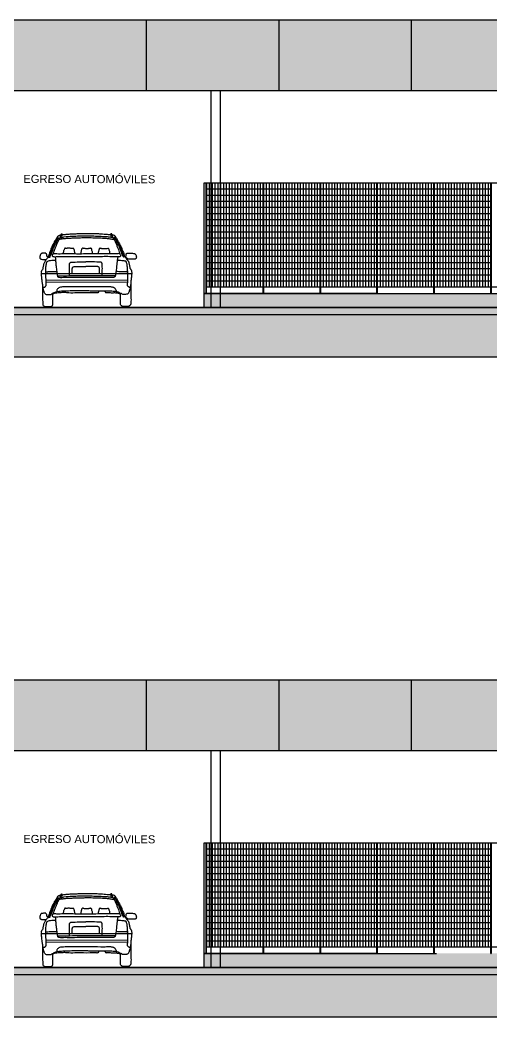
# Model space of a CAD drawing. Header units: inches. Extents: x -309 to 190, y -1585 to -1350.
# Drawn here: x -43.23 to -33.24, y -1453.56 to -1432.41 of the extents above; entities that cross this region are included whole.
import ezdxf

# ---------------------------------------------------------------- set-up
doc = ezdxf.new("R2010")
doc.units = ezdxf.units.IN
doc.header["$MEASUREMENT"] = 0
doc.linetypes.add('HIDDEN', pattern=[0.375, 0.25, -0.125])
doc.layers.get('0').update_dxf_attribs({"color": 9, "linetype": 'CONTINUOUS'})
for name, color, linetype in [('0.50', 9, 'CONTINUOUS'), ('01', 9, 'CONTINUOUS'), ('10-TEXTO', 9, 'CONTINUOUS'), ('CARP', 9, 'CONTINUOUS'), ('color gris', 9, 'CONTINUOUS'), ('COLOR MURO MUNI', 9, 'CONTINUOUS'), ('condensador', 9, 'HIDDEN'), ('esca', 9, 'CONTINUOUS'), ('referencias', 9, 'CONTINUOUS')]:
    doc.layers.add(name, color=color, linetype=linetype)
doc.styles.add('ROMANS', font='arial.ttf')

# ---------------------------------------------------------------- blocks, each defined once
blk = doc.blocks.new('qweqe')
at = {"color": 7}
for p, q in [((547.469, 120.459), (547.485, 120.458)), ((548.534, 120.457), (548.518, 120.456)), ((547.043, 119.614), (548.956, 119.614)), ((547.137, 119.477), (548.87, 119.473)), ((547.137, 119.434), (548.865, 119.43))]:
    blk.add_line(p, q, dxfattribs=at)
for points, knots in [([(547.399, 120.413), (547.368, 120.37), (547.363, 120.358), (547.345, 120.331), (547.325, 120.292), (547.303, 120.243), (547.273, 120.2), (547.257, 120.142), (547.23, 120.093), (547.216, 120.045), (547.205, 120.012), (547.199, 119.99), (547.193, 119.974), (547.184, 119.96), (547.166, 119.947), (547.152, 119.919), (547.121, 119.902), (547.116, 119.874), (547.104, 119.857), (547.104, 119.835), (547.095, 119.808), (547.088, 119.774), (547.084, 119.746), (547.081, 119.725), (547.072, 119.715), (547.065, 119.701), (547.049, 119.69), (547.047, 119.67), (547.045, 119.648), (547.044, 119.629), (547.043, 119.612), (547.045, 119.601), (547.054, 119.59), (547.047, 119.569), (547.052, 119.539), (547.053, 119.502), (547.063, 119.453), (547.064, 119.399), (547.076, 119.342), (547.083, 119.29), (547.095, 119.249), (547.103, 119.22), (547.116, 119.199), (547.131, 119.179), (547.161, 119.176), (547.191, 119.173), (547.22, 119.172), (547.243, 119.174), (547.253, 119.185), (547.264, 119.191), (547.274, 119.193), (547.288, 119.191), (547.296, 119.206), (547.312, 119.218), (547.338, 119.225), (547.369, 119.234), (547.413, 119.235), (547.471, 119.244), (547.544, 119.242), (547.63, 119.246), (547.751, 119.245), (547.874, 119.243), (547.988, 119.249), (548.086, 119.249), (548.193, 119.248), (548.301, 119.249), (548.383, 119.246), (548.445, 119.244), (548.502, 119.242), (548.561, 119.238), (548.614, 119.235), (548.66, 119.224), (548.694, 119.205), (548.725, 119.192), (548.747, 119.179), (548.757, 119.168), (548.767, 119.165), (548.79, 119.166), (548.818, 119.165), (548.851, 119.164), (548.87, 119.18), (548.889, 119.195), (548.898, 119.222), (548.907, 119.25), (548.918, 119.283), (548.924, 119.319), (548.928, 119.358), (548.934, 119.397), (548.941, 119.436), (548.943, 119.479), (548.949, 119.52), (548.953, 119.562), (548.954, 119.599), (548.959, 119.629), (548.96, 119.652), (548.956, 119.667), (548.944, 119.682), (548.933, 119.699), (548.92, 119.717), (548.923, 119.736), (548.92, 119.757), (548.911, 119.782), (548.908, 119.81), (548.901, 119.836), (548.886, 119.861), (548.872, 119.891), (548.85, 119.921), (548.833, 119.945), (548.819, 119.962), (548.802, 119.96), (548.79, 119.967), (548.771, 119.968), (548.768, 119.994), (548.746, 120.036), (548.723, 120.097), (548.701, 120.159), (548.677, 120.213), (548.651, 120.261), (548.629, 120.304), (548.616, 120.329), (548.607, 120.345), (548.604, 120.358), (548.604, 120.372), (548.608, 120.385), (548.613, 120.397), (548.61, 120.409), (548.601, 120.415), (548.586, 120.426), (548.567, 120.431), (548.552, 120.435), (548.544, 120.436), (548.544, 120.437)], [0.1427516, 0.1427516, 0.1427516, 0.1427516, 0.1441207, 0.1491577, 0.1592131, 0.1662954, 0.1767689, 0.1855494, 0.1967554, 0.2051715, 0.2106866, 0.2148044, 0.2165516, 0.2192272, 0.2231216, 0.2279667, 0.2344574, 0.2396988, 0.2417508, 0.2447679, 0.2503915, 0.2562398, 0.2625008, 0.2646156, 0.2670974, 0.2692619, 0.2723491, 0.2761324, 0.2791232, 0.2837165, 0.2857809, 0.2876726, 0.2890104, 0.2927793, 0.2976017, 0.3047458, 0.3115836, 0.3228817, 0.3319707, 0.341553, 0.3493995, 0.3535351, 0.3570373, 0.3619053, 0.3651923, 0.3718659, 0.3771463, 0.3804333, 0.3827283, 0.3845789, 0.3866954, 0.3880729, 0.3909937, 0.3942555, 0.398394, 0.4040732, 0.4109949, 0.4202495, 0.4340319, 0.4481112, 0.4641835, 0.4954098, 0.51109, 0.5223418, 0.545301, 0.5652758, 0.5772893, 0.5873935, 0.5965795, 0.6064622, 0.6172914, 0.6239172, 0.6299773, 0.6370636, 0.6412013, 0.6429937, 0.6444456, 0.6465118, 0.6543688, 0.6589833, 0.6626123, 0.6668312, 0.6710489, 0.6763449, 0.6821303, 0.6886547, 0.6948862, 0.702056, 0.7087711, 0.7149814, 0.7239743, 0.7301846, 0.7361529, 0.7430687, 0.7453625, 0.747978, 0.7507787, 0.7551725, 0.7585599, 0.7610831, 0.7645543, 0.7695644, 0.7744681, 0.7790389, 0.7829391, 0.7892012, 0.7959495, 0.8016858, 0.8046248, 0.8060023, 0.8100116, 0.8119047, 0.8143755, 0.8213364, 0.8372718, 0.8468576, 0.8551737, 0.8673872, 0.8746748, 0.879399, 0.8819641, 0.8838557, 0.8861495, 0.8889869, 0.8911018, 0.8925526, 0.894527, 0.8969663, 0.9012549, 0.9047667, 0.9051149, 0.9051149, 0.9051149, 0.9051149]), ([(547.395, 120.407), (547.397, 120.401), (547.402, 120.39), (547.409, 120.374), (547.403, 120.359), (547.396, 120.343), (547.381, 120.324), (547.364, 120.294), (547.35, 120.254), (547.326, 120.218), (547.312, 120.177), (547.293, 120.138), (547.275, 120.092), (547.259, 120.052), (547.255, 120.019), (547.238, 120.002), (547.233, 119.986), (547.222, 119.971), (547.208, 119.977), (547.198, 119.977), (547.194, 119.976)], [0.00393246, 0.00393246, 0.00393246, 0.00393246, 0.00694879, 0.01010811, 0.01212537, 0.01485463, 0.01885172, 0.0245582, 0.03238138, 0.04019022, 0.04641738, 0.05424055, 0.06257681, 0.07160269, 0.07590429, 0.07928738, 0.08300537, 0.08496544, 0.08747661, 0.08969513, 0.08969513, 0.08969513, 0.08969513]), ([(547.437, 120.377), (547.44, 120.389), (547.449, 120.413), (547.459, 120.44), (547.465, 120.457), (547.469, 120.459)], [0.00089717, 0.00089717, 0.00089717, 0.00089717, 0.00705848, 0.01367692, 0.01585466, 0.01585466, 0.01585466, 0.01585466]), ([(547.472, 120.389), (547.475, 120.4), (547.481, 120.422), (547.486, 120.445), (547.485, 120.457)], [0.0017489, 0.0017489, 0.0017489, 0.0017489, 0.00757716, 0.01366641, 0.01366641, 0.01366641, 0.01366641]), ([(548.18, 120.465), (548.154, 120.465), (548.092, 120.466), (548.002, 120.468), (547.9, 120.466), (547.802, 120.468), (547.687, 120.458), (547.582, 120.451), (547.51, 120.445), (547.484, 120.44)], [0, 0, 0, 0, 0.0130865, 0.0315417, 0.0459743, 0.0647681, 0.0815991, 0.1048393, 0.1182554, 0.1182554, 0.1182554, 0.1182554]), ([(548.518, 120.44), (548.507, 120.442), (548.472, 120.444), (548.41, 120.455), (548.334, 120.457), (548.256, 120.462), (548.206, 120.463), (548.18, 120.464)], [0.90956096, 0.90956096, 0.90956096, 0.90956096, 0.91516129, 0.92740666, 0.94165728, 0.95360429, 0.96715149, 0.96715149, 0.96715149, 0.96715149]), ([(548.529, 120.387), (548.526, 120.398), (548.521, 120.42), (548.517, 120.444), (548.518, 120.456)], [0.0017489, 0.0017489, 0.0017489, 0.0017489, 0.00757716, 0.01366641, 0.01366641, 0.01366641, 0.01366641]), ([(548.563, 120.374), (548.561, 120.386), (548.552, 120.41), (548.544, 120.438), (548.537, 120.454), (548.534, 120.457)], [0.00089717, 0.00089717, 0.00089717, 0.00089717, 0.00705848, 0.01367692, 0.01585466, 0.01585466, 0.01585466, 0.01585466]), ([(547.67, 119.57), (547.669, 119.582), (547.667, 119.615), (547.671, 119.665), (547.665, 119.724), (547.669, 119.773), (547.666, 119.813), (547.672, 119.836), (547.681, 119.851), (547.698, 119.859), (547.733, 119.859), (547.824, 119.865), (547.922, 119.862), (547.998, 119.863), (548.015, 119.864)], [0, 0, 0, 0, 0.006094, 0.0168189, 0.0258234, 0.0362585, 0.0417659, 0.0459866, 0.0480774, 0.0504159, 0.0550938, 0.0658437, 0.0966014, 0.1049292, 0.1049292, 0.1049292, 0.1049292]), ([(547.725, 119.614), (547.724, 119.619), (547.723, 119.644), (547.726, 119.679), (547.723, 119.719), (547.73, 119.742), (547.739, 119.757), (547.756, 119.765), (547.791, 119.765), (547.878, 119.771), (547.957, 119.769), (548.015, 119.769)], [0.02353949, 0.02353949, 0.02353949, 0.02353949, 0.0258234, 0.03625846, 0.04176585, 0.04598659, 0.04807738, 0.05041587, 0.05509377, 0.06584368, 0.09515876, 0.09515876, 0.09515876, 0.09515876]), ([(548.36, 119.57), (548.36, 119.582), (548.362, 119.615), (548.358, 119.665), (548.365, 119.724), (548.361, 119.773), (548.364, 119.813), (548.357, 119.836), (548.348, 119.851), (548.331, 119.859), (548.296, 119.859), (548.206, 119.865), (548.108, 119.862), (548.031, 119.863), (548.015, 119.864)], [0, 0, 0, 0, 0.006094, 0.0168189, 0.0258234, 0.0362585, 0.0417659, 0.0459866, 0.0480774, 0.0504159, 0.0550938, 0.0658437, 0.0966014, 0.1049292, 0.1049292, 0.1049292, 0.1049292]), ([(548.305, 119.614), (548.305, 119.619), (548.306, 119.644), (548.303, 119.679), (548.306, 119.719), (548.3, 119.742), (548.291, 119.757), (548.274, 119.765), (548.239, 119.765), (548.151, 119.771), (548.072, 119.769), (548.015, 119.769)], [0.02353949, 0.02353949, 0.02353949, 0.02353949, 0.0258234, 0.03625846, 0.04176585, 0.04598659, 0.04807738, 0.05041587, 0.05509377, 0.06584368, 0.09515876, 0.09515876, 0.09515876, 0.09515876])]:
    blk.add_open_spline(points, degree=3, knots=knots, dxfattribs=at)
for points in [[(547.402, 120.387), (547.39, 120.372), (547.372, 120.346), (547.357, 120.317), (547.332, 120.275), (547.309, 120.231), (547.292, 120.189), (547.265, 120.137), (547.244, 120.077), (547.229, 120.036), (547.217, 119.996), (547.211, 119.976)], [(548.064, 120.418), (547.988, 120.419), (547.879, 120.415), (547.75, 120.411), (547.636, 120.404), (547.545, 120.399), (547.485, 120.392), (547.458, 120.386), (547.444, 120.382), (547.435, 120.374), (547.424, 120.358), (547.387, 120.276), (547.363, 120.217), (547.336, 120.153), (547.316, 120.099), (547.299, 120.045), (547.288, 120.018), (547.282, 120.001), (547.283, 119.989), (547.286, 119.981), (547.295, 119.975), (547.328, 119.973), (547.425, 119.973), (547.509, 119.975), (547.665, 119.975), (547.799, 119.973), (547.968, 119.972), (548.091, 119.972), (548.248, 119.969), (548.377, 119.969), (548.513, 119.969), (548.578, 119.969), (548.642, 119.968), (548.686, 119.968), (548.71, 119.972), (548.719, 119.98), (548.723, 119.986), (548.722, 120.007), (548.695, 120.075), (548.666, 120.151), (548.639, 120.217), (548.599, 120.312), (548.578, 120.354), (548.571, 120.367), (548.561, 120.372), (548.541, 120.38), (548.515, 120.385), (548.48, 120.393), (548.301, 120.409), (548.154, 120.416), (548.063, 120.417)], [(548.609, 120.386), (548.626, 120.361), (548.639, 120.328), (548.662, 120.287), (548.688, 120.238), (548.72, 120.176), (548.738, 120.13), (548.756, 120.087), (548.771, 120.044), (548.78, 120.012), (548.792, 119.98), (548.798, 119.962)], [(548.612, 120.401), (548.625, 120.388), (548.637, 120.364), (548.661, 120.327), (548.684, 120.288), (548.709, 120.241), (548.734, 120.191), (548.755, 120.138), (548.779, 120.078), (548.794, 120.03), (548.809, 119.989), (548.813, 119.976), (548.821, 119.971), (548.824, 119.959)], [(547.505, 120.036), (547.506, 120.062), (547.511, 120.088), (547.519, 120.115), (547.53, 120.138), (547.536, 120.148), (547.544, 120.151), (547.555, 120.151), (547.559, 120.148), (547.584, 120.142), (547.604, 120.141), (547.634, 120.141), (547.665, 120.142), (547.687, 120.145), (547.699, 120.149), (547.711, 120.152), (547.718, 120.154), (547.728, 120.147), (547.733, 120.138), (547.74, 120.119), (547.746, 120.092), (547.752, 120.068), (547.753, 120.045), (547.756, 120.034)], [(548.242, 120.033), (548.245, 120.046), (548.251, 120.071), (548.258, 120.102), (548.261, 120.117), (548.268, 120.139), (548.28, 120.15), (548.288, 120.151), (548.302, 120.149), (548.318, 120.149), (548.348, 120.152), (548.378, 120.153), (548.401, 120.153), (548.421, 120.151), (548.438, 120.151), (548.459, 120.154), (548.468, 120.146), (548.475, 120.13), (548.483, 120.108), (548.49, 120.085), (548.495, 120.06), (548.494, 120.034)], [(547.188, 119.978), (547.167, 119.981), (547.162, 120.008), (547.161, 120.032), (547.15, 120.045), (547.131, 120.052), (547.108, 120.052), (547.06, 120.05), (547.026, 120.047), (546.984, 120.04), (546.967, 120.027), (546.958, 120.011), (546.948, 119.984), (546.948, 119.951), (546.952, 119.939), (546.963, 119.928), (546.984, 119.922), (547.004, 119.921), (547.044, 119.922), (547.085, 119.92), (547.113, 119.921), (547.123, 119.925), (547.132, 119.931), (547.144, 119.945), (547.153, 119.948), (547.16, 119.95), (547.171, 119.949)], [(548.825, 119.97), (548.835, 119.975), (548.838, 119.983), (548.842, 120.001), (548.841, 120.014), (548.851, 120.032), (548.862, 120.043), (548.872, 120.049), (548.892, 120.049), (548.929, 120.046), (548.948, 120.045), (548.97, 120.03), (548.979, 120.013), (548.987, 119.994), (548.989, 119.977), (548.99, 119.962), (548.99, 119.95), (548.985, 119.933), (548.973, 119.923), (548.954, 119.919), (548.922, 119.917), (548.888, 119.913), (548.866, 119.913), (548.853, 119.915)], [(547.349, 119.898), (547.306, 119.9), (547.255, 119.896), (547.212, 119.893), (547.185, 119.886), (547.169, 119.88), (547.164, 119.866), (547.153, 119.839), (547.149, 119.801), (547.142, 119.757), (547.138, 119.708), (547.136, 119.667), (547.133, 119.617), (547.132, 119.551), (547.135, 119.477), (547.133, 119.443), (547.136, 119.417), (547.141, 119.4), (547.139, 119.376), (547.135, 119.358), (547.128, 119.352), (547.113, 119.339), (547.08, 119.324)], [(548.652, 119.892), (548.702, 119.893), (548.739, 119.891), (548.794, 119.885), (548.83, 119.874), (548.85, 119.853), (548.855, 119.834), (548.863, 119.793), (548.869, 119.749), (548.869, 119.71), (548.873, 119.662), (548.873, 119.626), (548.87, 119.583), (548.87, 119.532), (548.865, 119.46), (548.865, 119.431), (548.863, 119.378), (548.866, 119.353), (548.876, 119.341), (548.886, 119.327), (548.903, 119.321), (548.925, 119.316)], [(547.137, 119.648), (547.149, 119.651), (547.175, 119.654), (547.219, 119.655), (547.317, 119.656), (547.376, 119.659)], [(547.391, 119.569), (547.482, 119.568), (547.706, 119.569), (547.982, 119.569), (548.235, 119.567), (548.487, 119.564), (548.61, 119.564)], [(548.627, 119.658), (548.641, 119.654), (548.67, 119.652), (548.719, 119.652), (548.82, 119.65), (548.841, 119.648), (548.851, 119.647), (548.861, 119.641), (548.871, 119.641)], [(547.616, 119.245), (547.607, 119.229), (547.602, 119.22), (547.593, 119.213), (547.573, 119.213), (547.517, 119.214), (547.478, 119.211), (547.433, 119.211), (547.401, 119.212), (547.369, 119.207), (547.333, 119.202), (547.309, 119.197), (547.297, 119.197)]]:
    blk.add_spline(points, degree=3, dxfattribs=at)
for points, start_tangent, end_tangent in [([(547.394, 120.406), (547.403, 120.418), (547.416, 120.426), (547.44, 120.434), (547.458, 120.436)], (0.593425, 0.80489), (0.992356, 0.123409)), ([(547.418, 120.335), (547.456, 120.341), (547.499, 120.349), (547.579, 120.358), (547.663, 120.362), (547.724, 120.367), (547.829, 120.369), (547.902, 120.373), (548.02, 120.372), (548.104, 120.371), (548.218, 120.369), (548.266, 120.367), (548.36, 120.362), (548.434, 120.358), (548.505, 120.35), (548.539, 120.344), (548.591, 120.335)], (0.904907, 0.425609), (0.999412, -0.034278)), ([(547.873, 120.034), (547.876, 120.062), (547.881, 120.09), (547.891, 120.125), (547.897, 120.145), (547.911, 120.151), (547.927, 120.153), (547.941, 120.148), (547.958, 120.145), (547.979, 120.144), (548.006, 120.142), (548.034, 120.145), (548.06, 120.146), (548.073, 120.151), (548.077, 120.154), (548.088, 120.154), (548.102, 120.143), (548.108, 120.121), (548.118, 120.085), (548.124, 120.05), (548.125, 120.032)], (0.033863, 0.999426), (0.35577, -0.934573)), ([(547.34, 119.971), (547.344, 119.941), (547.351, 119.903), (547.357, 119.84), (547.364, 119.773), (547.369, 119.725), (547.375, 119.669), (547.383, 119.617), (547.391, 119.575), (547.396, 119.557), (547.404, 119.547), (547.416, 119.538), (547.45, 119.533), (547.517, 119.534), (547.72, 119.534), (547.936, 119.533), (548.144, 119.531), (548.37, 119.53), (548.528, 119.529), (548.581, 119.532), (548.601, 119.542), (548.61, 119.559), (548.617, 119.596), (548.634, 119.719), (548.644, 119.81), (548.652, 119.897), (548.658, 119.967)], (0.077473, -0.996994), (0.074071, 0.997253)), ([(547.063, 119.422), (547.061, 119.085), (547.06, 119.03), (547.064, 118.991), (547.064, 118.971), (547.073, 118.955), (547.089, 118.934), (547.107, 118.925), (547.159, 118.92), (547.215, 118.917), (547.261, 118.93), (547.282, 118.961), (547.285, 118.993), (547.281, 119.079), (547.285, 119.193)], (-0.012801, -0.999918), (0.019428, 0.999811)), ([(547.367, 119.234), (547.369, 119.253), (547.38, 119.275), (547.397, 119.298), (547.427, 119.319), (547.451, 119.326), (547.49, 119.334), (547.521, 119.334), (547.632, 119.332), (547.908, 119.334), (548.124, 119.333), (548.336, 119.334), (548.49, 119.332), (548.531, 119.331), (548.556, 119.328), (548.586, 119.315), (548.604, 119.302), (548.623, 119.28), (548.632, 119.257), (548.635, 119.23)], (0.190198, 0.981746), (0.086844, -0.996222)), ([(548.936, 119.366), (548.932, 119.053), (548.931, 118.994), (548.929, 118.963), (548.919, 118.942), (548.899, 118.922), (548.849, 118.916), (548.817, 118.916), (548.762, 118.919), (548.733, 118.931), (548.717, 118.954), (548.716, 119.002), (548.714, 119.07), (548.716, 119.183)], (-0.040779, -0.999168), (0.060714, 0.998155)), ([(547.742, 119.247), (547.747, 119.232), (547.754, 119.218), (547.757, 119.209), (547.77, 119.205), (547.791, 119.205), (548.064, 119.205), (548.21, 119.207), (548.377, 119.205), (548.458, 119.213), (548.506, 119.212), (548.583, 119.209), (548.628, 119.203), (548.689, 119.193), (548.742, 119.182)], (0.525514, -0.850785), (0.941191, 0.337876))]:
    blk.add_spline(points, degree=3, dxfattribs=dict(at, start_tangent=start_tangent, end_tangent=end_tangent))
at = {"color": 7, "start_tangent": (0.958706, -0.284399)}
blk.add_spline([(547.296, 120.039), (547.366, 120.035), (547.488, 120.033), (547.683, 120.033), (547.845, 120.032), (548.031, 120.032), (548.183, 120.031), (548.322, 120.033), (548.486, 120.033), (548.629, 120.032), (548.71, 120.037)], degree=3, dxfattribs=at)

msp = doc.modelspace()

# ---------------------------------------------------------------- hatches: boundary and pattern name
at = {"layer": '0.50'}
h = msp.add_hatch(dxfattribs=at)
h.set_pattern_fill('ANSI36', color=256, scale=0.4)
h.set_pattern_definition([(45, (541.309815, -1004.905053), (0.0265165043, 0.0972271824), [0.125, -0.025, 0, -0.025])])
edge = h.paths.add_edge_path()
edge.add_line((33.623, -1438.659), (37.603, -1438.659))
edge.add_line((37.603, -1438.659), (37.603, -1438.759))
edge.add_arc((41.603, -1637.249), 198.531, 88.84553, 91.15447, ccw=False)
edge.add_line((45.603, -1438.759), (45.603, -1439.559))
edge.add_line((45.603, -1439.559), (33.623, -1439.559))
edge.add_line((33.623, -1439.559), (33.623, -1438.659))
edge = h.paths.add_edge_path()
edge.add_arc((-74.397, -1608.438), 169.727, 88.64957, 91.35043, ccw=False)
edge.add_line((-70.397, -1438.759), (-70.397, -1438.659))
edge.add_line((-70.397, -1438.659), (33.623, -1438.659))
edge.add_line((33.623, -1438.659), (33.623, -1439.559))
edge.add_line((33.623, -1439.559), (-70.397, -1439.559))
edge.add_line((-70.397, -1439.559), (-78.397, -1439.559))
edge.add_line((-78.397, -1439.559), (-78.397, -1438.759))
h = msp.add_hatch(dxfattribs=at)
h.set_pattern_fill('ANSI36', color=256, scale=0.4)
h.set_pattern_definition([(45, (-166.7372, 54.537745), (0.0265165043, 0.0972271824), [0.125, -0.025, 0, -0.025])])
edge = h.paths.add_edge_path()
edge.add_line((33.623, -1452.659), (37.603, -1452.659))
edge.add_line((37.603, -1452.659), (37.603, -1452.759))
edge.add_arc((41.603, -1651.249), 198.531, 88.84553, 91.15447, ccw=False)
edge.add_line((45.603, -1452.759), (45.603, -1453.559))
edge.add_line((45.603, -1453.559), (33.623, -1453.559))
edge.add_line((33.623, -1453.559), (33.623, -1452.659))
edge = h.paths.add_edge_path()
edge.add_arc((-74.397, -1622.438), 169.727, 88.64957, 91.35043, ccw=False)
edge.add_line((-70.397, -1452.759), (-70.397, -1452.659))
edge.add_line((-70.397, -1452.659), (33.623, -1452.659))
edge.add_line((33.623, -1452.659), (33.623, -1453.559))
edge.add_line((33.623, -1453.559), (-70.397, -1453.559))
edge.add_line((-70.397, -1453.559), (-78.397, -1453.559))
edge.add_line((-78.397, -1453.559), (-78.397, -1452.759))
at = {"layer": 'color gris', "linetype": 'Continuous'}
h = msp.add_hatch(color=256, dxfattribs=at)
h.dxf.hatch_style = 1
h.paths.add_polyline_path([(-32.287, -1438.209), (-32.287, -1438.509), (-39.332, -1438.509), (-39.332, -1438.209)])
at = {"layer": 'color gris'}
for points in [[(-32.287, -1438.509), (-66.397, -1438.509), (-66.397, -1438.659), (-32.287, -1438.659)], [(-32.287, -1452.509), (-66.396, -1452.509), (-66.396, -1452.659), (-32.287, -1452.659)]]:
    msp.add_hatch(color=256, dxfattribs=at).paths.add_polyline_path(points)
at = {"layer": 'color gris', "linetype": 'Continuous'}
h = msp.add_hatch(color=256, dxfattribs=at)
h.dxf.hatch_style = 1
h.paths.add_polyline_path([(-32.286, -1452.209), (-32.286, -1452.509), (-39.332, -1452.509), (-39.332, -1452.209)])
at = {"layer": 'referencias', "linetype": 'Continuous', "lineweight": 5}
h = msp.add_hatch(color=256, dxfattribs=at)
h.dxf.hatch_style = 1
h.paths.add_polyline_path([(-32.257, -1432.409), (-62.155, -1432.409), (-62.157, -1438.509), (-60.186, -1438.509), (-60.186, -1433.909), (-32.257, -1433.909)])
h = msp.add_hatch(color=256, dxfattribs=at)
h.dxf.hatch_style = 1
h.paths.add_polyline_path([(-32.257, -1446.409), (-62.156, -1446.409), (-62.156, -1452.509), (-60.186, -1452.509), (-60.186, -1447.909), (-32.257, -1447.909)])

# ---------------------------------------------------------------- linework, layer by layer
at = {"linetype": 'Continuous'}
for p, q in [((-38.075, -1435.869), (-39.282, -1435.869)), ((-39.215, -1435.869), (-39.215, -1438.079)), ((-39.155, -1435.869), (-39.155, -1438.079)), ((-39.095, -1435.869), (-39.095, -1438.079)), ((-39.035, -1435.869), (-39.035, -1438.079)), ((-38.975, -1435.869), (-38.975, -1438.079)), ((-38.915, -1435.869), (-38.915, -1438.079)), ((-38.855, -1435.869), (-38.855, -1438.079)), ((-38.795, -1435.869), (-38.795, -1438.079)), ((-38.735, -1435.869), (-38.735, -1438.079)), ((-38.675, -1435.869), (-38.675, -1438.079)), ((-38.615, -1435.869), (-38.615, -1438.079)), ((-38.555, -1435.869), (-38.555, -1438.079)), ((-38.495, -1435.869), (-38.495, -1438.079)), ((-38.435, -1435.869), (-38.435, -1438.079)), ((-38.375, -1435.869), (-38.375, -1438.079)), ((-38.315, -1435.869), (-38.315, -1438.079)), ((-38.255, -1435.869), (-38.255, -1438.079)), ((-38.195, -1435.869), (-38.195, -1438.079)), ((-38.135, -1435.869), (-38.135, -1438.079)), ((-36.868, -1435.869), (-38.075, -1435.869)), ((-38.075, -1435.869), (-38.075, -1438.079)), ((-38.075, -1435.869), (-38.075, -1438.079)), ((-38.075, -1438.079), (-38.075, -1435.869)), ((-38.068, -1435.869), (-38.068, -1438.079)), ((-38.068, -1435.869), (-38.068, -1438.079)), ((-38.068, -1438.079), (-38.068, -1435.869)), ((-38.008, -1435.869), (-38.008, -1438.079)), ((-37.948, -1435.869), (-37.948, -1438.079)), ((-37.888, -1435.869), (-37.888, -1438.079)), ((-37.828, -1435.869), (-37.828, -1438.079)), ((-37.768, -1435.869), (-37.768, -1438.079)), ((-37.708, -1435.869), (-37.708, -1438.079)), ((-37.648, -1435.869), (-37.648, -1438.079)), ((-37.588, -1435.869), (-37.588, -1438.079)), ((-37.528, -1435.869), (-37.528, -1438.079)), ((-37.468, -1435.869), (-37.468, -1438.079)), ((-37.408, -1435.869), (-37.408, -1438.079)), ((-37.348, -1435.869), (-37.348, -1438.079)), ((-37.288, -1435.869), (-37.288, -1438.079)), ((-37.228, -1435.869), (-37.228, -1438.079)), ((-37.168, -1435.869), (-37.168, -1438.079)), ((-37.108, -1435.869), (-37.108, -1438.079)), ((-37.048, -1435.869), (-37.048, -1438.079)), ((-36.988, -1435.869), (-36.988, -1438.079)), ((-36.928, -1435.869), (-36.928, -1438.079)), ((-35.661, -1435.869), (-36.868, -1435.869)), ((-36.868, -1435.869), (-36.868, -1438.079)), ((-36.868, -1435.869), (-36.868, -1438.079)), ((-36.868, -1438.079), (-36.868, -1435.869)), ((-36.861, -1435.869), (-36.861, -1438.079)), ((-36.861, -1435.869), (-36.861, -1438.079)), ((-36.861, -1438.079), (-36.861, -1435.869)), ((-36.801, -1435.869), (-36.801, -1438.079)), ((-36.741, -1435.869), (-36.741, -1438.079)), ((-36.681, -1435.869), (-36.681, -1438.079)), ((-36.621, -1435.869), (-36.621, -1438.079)), ((-36.561, -1435.869), (-36.561, -1438.079)), ((-36.501, -1435.869), (-36.501, -1438.079)), ((-36.441, -1435.869), (-36.441, -1438.079)), ((-36.381, -1435.869), (-36.381, -1438.079)), ((-36.321, -1435.869), (-36.321, -1438.079)), ((-36.261, -1435.869), (-36.261, -1438.079)), ((-36.201, -1435.869), (-36.201, -1438.079)), ((-36.141, -1435.869), (-36.141, -1438.079)), ((-36.081, -1435.869), (-36.081, -1438.079)), ((-36.021, -1435.869), (-36.021, -1438.079)), ((-35.961, -1435.869), (-35.961, -1438.079)), ((-35.901, -1435.869), (-35.901, -1438.079)), ((-35.841, -1435.869), (-35.841, -1438.079)), ((-35.781, -1435.869), (-35.781, -1438.079)), ((-35.721, -1435.869), (-35.721, -1438.079)), ((-34.454, -1435.869), (-35.661, -1435.869)), ((-35.661, -1435.869), (-35.661, -1438.079)), ((-35.661, -1435.869), (-35.661, -1438.079)), ((-35.661, -1438.079), (-35.661, -1435.869)), ((-35.654, -1435.869), (-35.654, -1438.079)), ((-35.654, -1435.869), (-35.654, -1438.079)), ((-35.654, -1438.079), (-35.654, -1435.869)), ((-35.594, -1435.869), (-35.594, -1438.079)), ((-35.534, -1435.869), (-35.534, -1438.079)), ((-35.474, -1435.869), (-35.474, -1438.079)), ((-35.414, -1435.869), (-35.414, -1438.079)), ((-35.354, -1435.869), (-35.354, -1438.079)), ((-35.294, -1435.869), (-35.294, -1438.079)), ((-35.234, -1435.869), (-35.234, -1438.079)), ((-35.174, -1435.869), (-35.174, -1438.079)), ((-35.114, -1435.869), (-35.114, -1438.079)), ((-35.054, -1435.869), (-35.054, -1438.079)), ((-34.994, -1435.869), (-34.994, -1438.079)), ((-34.934, -1435.869), (-34.934, -1438.079)), ((-34.874, -1435.869), (-34.874, -1438.079)), ((-34.814, -1435.869), (-34.814, -1438.079)), ((-34.754, -1435.869), (-34.754, -1438.079)), ((-34.694, -1435.869), (-34.694, -1438.079)), ((-34.634, -1435.869), (-34.634, -1438.079)), ((-34.574, -1435.869), (-34.574, -1438.079)), ((-34.514, -1435.869), (-34.514, -1438.079)), ((-33.247, -1435.869), (-34.454, -1435.869)), ((-34.454, -1435.869), (-34.454, -1438.079)), ((-34.454, -1435.869), (-34.454, -1438.079)), ((-34.454, -1438.079), (-34.454, -1435.869)), ((-34.447, -1435.869), (-34.447, -1438.079)), ((-34.447, -1435.869), (-34.447, -1438.079)), ((-34.447, -1438.079), (-34.447, -1435.869)), ((-34.387, -1435.869), (-34.387, -1438.079)), ((-34.327, -1435.869), (-34.327, -1438.079)), ((-34.267, -1435.869), (-34.267, -1438.079)), ((-34.207, -1435.869), (-34.207, -1438.079)), ((-34.147, -1435.869), (-34.147, -1438.079)), ((-34.087, -1435.869), (-34.087, -1438.079)), ((-34.027, -1435.869), (-34.027, -1438.079)), ((-33.967, -1435.869), (-33.967, -1438.079)), ((-33.907, -1435.869), (-33.907, -1438.079)), ((-33.847, -1435.869), (-33.847, -1438.079)), ((-33.787, -1435.869), (-33.787, -1438.079)), ((-33.727, -1435.869), (-33.727, -1438.079)), ((-33.667, -1435.869), (-33.667, -1438.079)), ((-33.607, -1435.869), (-33.607, -1438.079)), ((-33.547, -1435.869), (-33.547, -1438.079)), ((-33.487, -1435.869), (-33.487, -1438.079)), ((-33.427, -1435.869), (-33.427, -1438.079)), ((-33.367, -1435.869), (-33.367, -1438.079)), ((-33.307, -1435.869), (-33.307, -1438.079)), ((-32.267, -1435.869), (-33.247, -1435.869)), ((-33.247, -1435.869), (-33.247, -1438.079)), ((-33.247, -1435.869), (-33.247, -1438.079)), ((-33.247, -1438.079), (-33.247, -1435.869)), ((-38.075, -1435.999), (-39.275, -1435.999)), ((-36.868, -1435.999), (-38.068, -1435.999)), ((-35.661, -1435.999), (-36.861, -1435.999)), ((-34.454, -1435.999), (-35.654, -1435.999)), ((-33.247, -1435.999), (-34.447, -1435.999)), ((-38.075, -1436.129), (-39.275, -1436.129)), ((-38.075, -1436.259), (-39.275, -1436.259)), ((-36.868, -1436.129), (-38.068, -1436.129)), ((-36.868, -1436.259), (-38.068, -1436.259)), ((-35.661, -1436.129), (-36.861, -1436.129)), ((-35.661, -1436.259), (-36.861, -1436.259)), ((-34.454, -1436.129), (-35.654, -1436.129)), ((-34.454, -1436.259), (-35.654, -1436.259)), ((-33.247, -1436.129), (-34.447, -1436.129)), ((-33.247, -1436.259), (-34.447, -1436.259)), ((-38.075, -1436.389), (-39.275, -1436.389)), ((-36.868, -1436.389), (-38.068, -1436.389)), ((-35.661, -1436.389), (-36.861, -1436.389)), ((-34.454, -1436.389), (-35.654, -1436.389)), ((-33.247, -1436.389), (-34.447, -1436.389)), ((-38.075, -1436.519), (-39.275, -1436.519)), ((-38.075, -1436.649), (-39.275, -1436.649)), ((-36.868, -1436.519), (-38.068, -1436.519)), ((-36.868, -1436.649), (-38.068, -1436.649)), ((-35.661, -1436.519), (-36.861, -1436.519)), ((-35.661, -1436.649), (-36.861, -1436.649)), ((-34.454, -1436.519), (-35.654, -1436.519)), ((-34.454, -1436.649), (-35.654, -1436.649)), ((-33.247, -1436.519), (-34.447, -1436.519)), ((-33.247, -1436.649), (-34.447, -1436.649)), ((-38.075, -1436.779), (-39.275, -1436.779)), ((-38.075, -1436.909), (-39.275, -1436.909)), ((-36.868, -1436.779), (-38.068, -1436.779)), ((-36.868, -1436.909), (-38.068, -1436.909)), ((-35.661, -1436.779), (-36.861, -1436.779)), ((-35.661, -1436.909), (-36.861, -1436.909)), ((-34.454, -1436.779), (-35.654, -1436.779)), ((-34.454, -1436.909), (-35.654, -1436.909)), ((-33.247, -1436.779), (-34.447, -1436.779)), ((-33.247, -1436.909), (-34.447, -1436.909)), ((-38.075, -1437.039), (-39.275, -1437.039)), ((-36.868, -1437.039), (-38.068, -1437.039)), ((-35.661, -1437.039), (-36.861, -1437.039)), ((-34.454, -1437.039), (-35.654, -1437.039)), ((-33.247, -1437.039), (-34.447, -1437.039)), ((-38.075, -1437.169), (-39.275, -1437.169)), ((-38.075, -1437.299), (-39.275, -1437.299)), ((-36.868, -1437.169), (-38.068, -1437.169)), ((-36.868, -1437.299), (-38.068, -1437.299)), ((-35.661, -1437.169), (-36.861, -1437.169)), ((-35.661, -1437.299), (-36.861, -1437.299)), ((-34.454, -1437.169), (-35.654, -1437.169)), ((-34.454, -1437.299), (-35.654, -1437.299)), ((-33.247, -1437.169), (-34.447, -1437.169)), ((-33.247, -1437.299), (-34.447, -1437.299)), ((-38.075, -1437.429), (-39.275, -1437.429)), ((-38.075, -1437.559), (-39.275, -1437.559)), ((-36.868, -1437.429), (-38.068, -1437.429)), ((-36.868, -1437.559), (-38.068, -1437.559)), ((-35.661, -1437.429), (-36.861, -1437.429)), ((-35.661, -1437.559), (-36.861, -1437.559)), ((-34.454, -1437.429), (-35.654, -1437.429)), ((-34.454, -1437.559), (-35.654, -1437.559)), ((-33.247, -1437.429), (-34.447, -1437.429)), ((-33.247, -1437.559), (-34.447, -1437.559)), ((-38.075, -1437.689), (-39.275, -1437.689)), ((-36.868, -1437.689), (-38.068, -1437.689)), ((-35.661, -1437.689), (-36.861, -1437.689)), ((-34.454, -1437.689), (-35.654, -1437.689)), ((-33.247, -1437.689), (-34.447, -1437.689)), ((-38.075, -1437.819), (-39.275, -1437.819)), ((-38.075, -1437.949), (-39.275, -1437.949)), ((-36.868, -1437.819), (-38.068, -1437.819)), ((-36.868, -1437.949), (-38.068, -1437.949)), ((-35.661, -1437.819), (-36.861, -1437.819)), ((-35.661, -1437.949), (-36.861, -1437.949)), ((-34.454, -1437.819), (-35.654, -1437.819)), ((-34.454, -1437.949), (-35.654, -1437.949)), ((-33.247, -1437.819), (-34.447, -1437.819)), ((-33.247, -1437.949), (-34.447, -1437.949)), ((-38.075, -1438.079), (-39.282, -1438.079)), ((-36.868, -1438.079), (-38.075, -1438.079)), ((-35.661, -1438.079), (-36.868, -1438.079)), ((-34.454, -1438.079), (-35.661, -1438.079)), ((-33.247, -1438.079), (-34.454, -1438.079)), ((-32.287, -1438.079), (-33.247, -1438.079)), ((-35.665, -1438.209), (-39.332, -1438.209)), ((-39.332, -1438.209), (-39.332, -1438.509)), ((-39.332, -1438.209), (-39.332, -1438.509)), ((-31.998, -1438.509), (-39.332, -1438.509)), ((-38.075, -1449.869), (-39.282, -1449.869)), ((-38.075, -1449.999), (-39.275, -1449.999)), ((-39.215, -1449.869), (-39.215, -1452.079)), ((-39.155, -1449.869), (-39.155, -1452.079)), ((-39.095, -1449.869), (-39.095, -1452.079)), ((-39.035, -1449.869), (-39.035, -1452.079)), ((-38.975, -1449.869), (-38.975, -1452.079)), ((-38.915, -1449.869), (-38.915, -1452.079)), ((-38.855, -1449.869), (-38.855, -1452.079)), ((-38.795, -1449.869), (-38.795, -1452.079)), ((-38.735, -1449.869), (-38.735, -1452.079)), ((-38.675, -1449.869), (-38.675, -1452.079)), ((-38.615, -1449.869), (-38.615, -1452.079)), ((-38.555, -1449.869), (-38.555, -1452.079)), ((-38.495, -1449.869), (-38.495, -1452.079)), ((-38.435, -1449.869), (-38.435, -1452.079)), ((-38.375, -1449.869), (-38.375, -1452.079)), ((-38.315, -1449.869), (-38.315, -1452.079)), ((-38.255, -1449.869), (-38.255, -1452.079)), ((-38.195, -1449.869), (-38.195, -1452.079)), ((-38.135, -1449.869), (-38.135, -1452.079)), ((-36.868, -1449.869), (-38.075, -1449.869)), ((-38.075, -1449.869), (-38.075, -1452.079)), ((-38.075, -1449.869), (-38.075, -1452.079)), ((-38.075, -1452.079), (-38.075, -1449.869)), ((-38.068, -1449.869), (-38.068, -1452.079)), ((-38.068, -1449.869), (-38.068, -1452.079)), ((-38.068, -1452.079), (-38.068, -1449.869)), ((-36.868, -1449.999), (-38.068, -1449.999)), ((-38.008, -1449.869), (-38.008, -1452.079)), ((-37.948, -1449.869), (-37.948, -1452.079)), ((-37.888, -1449.869), (-37.888, -1452.079)), ((-37.828, -1449.869), (-37.828, -1452.079)), ((-37.768, -1449.869), (-37.768, -1452.079)), ((-37.708, -1449.869), (-37.708, -1452.079)), ((-37.648, -1449.869), (-37.648, -1452.079)), ((-37.588, -1449.869), (-37.588, -1452.079)), ((-37.528, -1449.869), (-37.528, -1452.079)), ((-37.468, -1449.869), (-37.468, -1452.079)), ((-37.408, -1449.869), (-37.408, -1452.079)), ((-37.348, -1449.869), (-37.348, -1452.079)), ((-37.288, -1449.869), (-37.288, -1452.079)), ((-37.228, -1449.869), (-37.228, -1452.079)), ((-37.168, -1449.869), (-37.168, -1452.079)), ((-37.108, -1449.869), (-37.108, -1452.079)), ((-37.048, -1449.869), (-37.048, -1452.079)), ((-36.988, -1449.869), (-36.988, -1452.079)), ((-36.928, -1449.869), (-36.928, -1452.079)), ((-35.661, -1449.869), (-36.868, -1449.869)), ((-36.868, -1449.869), (-36.868, -1452.079)), ((-36.868, -1449.869), (-36.868, -1452.079)), ((-36.868, -1452.079), (-36.868, -1449.869)), ((-36.861, -1449.869), (-36.861, -1452.079)), ((-36.861, -1449.869), (-36.861, -1452.079)), ((-36.861, -1452.079), (-36.861, -1449.869)), ((-35.661, -1449.999), (-36.861, -1449.999)), ((-36.801, -1449.869), (-36.801, -1452.079)), ((-36.741, -1449.869), (-36.741, -1452.079)), ((-36.681, -1449.869), (-36.681, -1452.079)), ((-36.621, -1449.869), (-36.621, -1452.079)), ((-36.561, -1449.869), (-36.561, -1452.079)), ((-36.501, -1449.869), (-36.501, -1452.079)), ((-36.441, -1449.869), (-36.441, -1452.079)), ((-36.381, -1449.869), (-36.381, -1452.079)), ((-36.321, -1449.869), (-36.321, -1452.079)), ((-36.261, -1449.869), (-36.261, -1452.079)), ((-36.201, -1449.869), (-36.201, -1452.079)), ((-36.141, -1449.869), (-36.141, -1452.079)), ((-36.081, -1449.869), (-36.081, -1452.079)), ((-36.021, -1449.869), (-36.021, -1452.079)), ((-35.961, -1449.869), (-35.961, -1452.079)), ((-35.901, -1449.869), (-35.901, -1452.079)), ((-35.841, -1449.869), (-35.841, -1452.079)), ((-35.781, -1449.869), (-35.781, -1452.079)), ((-35.721, -1449.869), (-35.721, -1452.079)), ((-34.454, -1449.869), (-35.661, -1449.869)), ((-35.661, -1449.869), (-35.661, -1452.079)), ((-35.661, -1449.869), (-35.661, -1452.079)), ((-35.661, -1452.079), (-35.661, -1449.869)), ((-35.654, -1449.869), (-35.654, -1452.079)), ((-35.654, -1449.869), (-35.654, -1452.079)), ((-35.654, -1452.079), (-35.654, -1449.869)), ((-34.454, -1449.999), (-35.654, -1449.999)), ((-35.594, -1449.869), (-35.594, -1452.079)), ((-35.534, -1449.869), (-35.534, -1452.079)), ((-35.474, -1449.869), (-35.474, -1452.079)), ((-35.414, -1449.869), (-35.414, -1452.079)), ((-35.354, -1449.869), (-35.354, -1452.079)), ((-35.294, -1449.869), (-35.294, -1452.079)), ((-35.234, -1449.869), (-35.234, -1452.079)), ((-35.174, -1449.869), (-35.174, -1452.079)), ((-35.114, -1449.869), (-35.114, -1452.079)), ((-35.054, -1449.869), (-35.054, -1452.079)), ((-34.994, -1449.869), (-34.994, -1452.079)), ((-34.934, -1449.869), (-34.934, -1452.079)), ((-34.874, -1449.869), (-34.874, -1452.079)), ((-34.814, -1449.869), (-34.814, -1452.079)), ((-34.754, -1449.869), (-34.754, -1452.079)), ((-34.694, -1449.869), (-34.694, -1452.079)), ((-34.634, -1449.869), (-34.634, -1452.079)), ((-34.574, -1449.869), (-34.574, -1452.079)), ((-34.514, -1449.869), (-34.514, -1452.079)), ((-33.247, -1449.869), (-34.454, -1449.869)), ((-34.454, -1449.869), (-34.454, -1452.079)), ((-34.454, -1449.869), (-34.454, -1452.079)), ((-34.454, -1452.079), (-34.454, -1449.869)), ((-34.447, -1449.869), (-34.447, -1452.079)), ((-34.447, -1449.869), (-34.447, -1452.079)), ((-34.447, -1452.079), (-34.447, -1449.869)), ((-33.247, -1449.999), (-34.447, -1449.999)), ((-34.387, -1449.869), (-34.387, -1452.079)), ((-34.327, -1449.869), (-34.327, -1452.079)), ((-34.267, -1449.869), (-34.267, -1452.079)), ((-34.207, -1449.869), (-34.207, -1452.079)), ((-34.147, -1449.869), (-34.147, -1452.079)), ((-34.087, -1449.869), (-34.087, -1452.079)), ((-34.027, -1449.869), (-34.027, -1452.079)), ((-33.967, -1449.869), (-33.967, -1452.079)), ((-33.907, -1449.869), (-33.907, -1452.079)), ((-33.847, -1449.869), (-33.847, -1452.079)), ((-33.787, -1449.869), (-33.787, -1452.079)), ((-33.727, -1449.869), (-33.727, -1452.079)), ((-33.667, -1449.869), (-33.667, -1452.079)), ((-33.607, -1449.869), (-33.607, -1452.079)), ((-33.547, -1449.869), (-33.547, -1452.079)), ((-33.487, -1449.869), (-33.487, -1452.079)), ((-33.427, -1449.869), (-33.427, -1452.079)), ((-33.367, -1449.869), (-33.367, -1452.079)), ((-33.307, -1449.869), (-33.307, -1452.079)), ((-32.267, -1449.869), (-33.247, -1449.869)), ((-33.247, -1449.869), (-33.247, -1452.079)), ((-33.247, -1449.869), (-33.247, -1452.079)), ((-33.247, -1452.079), (-33.247, -1449.869)), ((-38.075, -1450.129), (-39.275, -1450.129)), ((-36.868, -1450.129), (-38.068, -1450.129)), ((-35.661, -1450.129), (-36.861, -1450.129)), ((-34.454, -1450.129), (-35.654, -1450.129)), ((-33.247, -1450.129), (-34.447, -1450.129)), ((-38.075, -1450.259), (-39.275, -1450.259)), ((-38.075, -1450.389), (-39.275, -1450.389)), ((-36.868, -1450.259), (-38.068, -1450.259)), ((-36.868, -1450.389), (-38.068, -1450.389)), ((-35.661, -1450.259), (-36.861, -1450.259)), ((-35.661, -1450.389), (-36.861, -1450.389)), ((-34.454, -1450.259), (-35.654, -1450.259)), ((-34.454, -1450.389), (-35.654, -1450.389)), ((-33.247, -1450.259), (-34.447, -1450.259)), ((-33.247, -1450.389), (-34.447, -1450.389)), ((-38.075, -1450.519), (-39.275, -1450.519)), ((-38.075, -1450.649), (-39.275, -1450.649)), ((-36.868, -1450.519), (-38.068, -1450.519)), ((-36.868, -1450.649), (-38.068, -1450.649)), ((-35.661, -1450.519), (-36.861, -1450.519)), ((-35.661, -1450.649), (-36.861, -1450.649)), ((-34.454, -1450.519), (-35.654, -1450.519)), ((-34.454, -1450.649), (-35.654, -1450.649)), ((-33.247, -1450.519), (-34.447, -1450.519)), ((-33.247, -1450.649), (-34.447, -1450.649)), ((-38.075, -1450.779), (-39.275, -1450.779)), ((-36.868, -1450.779), (-38.068, -1450.779)), ((-35.661, -1450.779), (-36.861, -1450.779)), ((-34.454, -1450.779), (-35.654, -1450.779)), ((-33.247, -1450.779), (-34.447, -1450.779)), ((-38.075, -1450.909), (-39.275, -1450.909)), ((-38.075, -1451.039), (-39.275, -1451.039)), ((-36.868, -1450.909), (-38.068, -1450.909)), ((-36.868, -1451.039), (-38.068, -1451.039)), ((-35.661, -1450.909), (-36.861, -1450.909)), ((-35.661, -1451.039), (-36.861, -1451.039)), ((-34.454, -1450.909), (-35.654, -1450.909)), ((-34.454, -1451.039), (-35.654, -1451.039)), ((-33.247, -1450.909), (-34.447, -1450.909)), ((-33.247, -1451.039), (-34.447, -1451.039)), ((-38.075, -1451.169), (-39.275, -1451.169)), ((-38.075, -1451.299), (-39.275, -1451.299)), ((-36.868, -1451.169), (-38.068, -1451.169)), ((-36.868, -1451.299), (-38.068, -1451.299)), ((-35.661, -1451.169), (-36.861, -1451.169)), ((-35.661, -1451.299), (-36.861, -1451.299)), ((-34.454, -1451.169), (-35.654, -1451.169)), ((-34.454, -1451.299), (-35.654, -1451.299)), ((-33.247, -1451.169), (-34.447, -1451.169)), ((-33.247, -1451.299), (-34.447, -1451.299)), ((-38.075, -1451.429), (-39.275, -1451.429)), ((-36.868, -1451.429), (-38.068, -1451.429)), ((-35.661, -1451.429), (-36.861, -1451.429)), ((-34.454, -1451.429), (-35.654, -1451.429)), ((-33.247, -1451.429), (-34.447, -1451.429)), ((-38.075, -1451.559), (-39.275, -1451.559)), ((-38.075, -1451.689), (-39.275, -1451.689)), ((-36.868, -1451.559), (-38.068, -1451.559)), ((-36.868, -1451.689), (-38.068, -1451.689)), ((-35.661, -1451.559), (-36.861, -1451.559)), ((-35.661, -1451.689), (-36.861, -1451.689)), ((-34.454, -1451.559), (-35.654, -1451.559)), ((-34.454, -1451.689), (-35.654, -1451.689)), ((-33.247, -1451.559), (-34.447, -1451.559)), ((-33.247, -1451.689), (-34.447, -1451.689)), ((-38.075, -1451.819), (-39.275, -1451.819)), ((-36.868, -1451.819), (-38.068, -1451.819)), ((-35.661, -1451.819), (-36.861, -1451.819)), ((-34.454, -1451.819), (-35.654, -1451.819)), ((-33.247, -1451.819), (-34.447, -1451.819)), ((-38.075, -1452.079), (-39.282, -1452.079)), ((-38.075, -1451.949), (-39.275, -1451.949)), ((-36.868, -1452.079), (-38.075, -1452.079)), ((-36.868, -1451.949), (-38.068, -1451.949)), ((-35.661, -1452.079), (-36.868, -1452.079)), ((-35.661, -1451.949), (-36.861, -1451.949)), ((-34.454, -1452.079), (-35.661, -1452.079)), ((-34.454, -1451.949), (-35.654, -1451.949)), ((-33.247, -1452.079), (-34.454, -1452.079)), ((-33.247, -1451.949), (-34.447, -1451.949)), ((-32.287, -1452.079), (-33.247, -1452.079)), ((-35.665, -1452.209), (-39.332, -1452.209)), ((-39.332, -1452.209), (-39.332, -1452.509)), ((-39.332, -1452.209), (-39.332, -1452.509)), ((-31.998, -1452.509), (-39.332, -1452.509))]:
    msp.add_line(p, q, dxfattribs=at)
for points in [[(-39.185, -1433.909), (-39.185, -1438.509)], [(-38.985, -1433.909), (-38.985, -1438.509)], [(-70.397, -1438.759), (-70.397, -1438.659), (-66.396, -1438.659), (-66.396, -1438.509), (33.604, -1438.509), (33.604, -1438.659), (37.603, -1438.659), (37.603, -1438.759)], [(45.603, -1438.759), (45.603, -1439.559), (-70.397, -1439.559), (-78.397, -1439.559), (-78.397, -1438.759)], [(-39.185, -1447.909), (-39.185, -1452.509)], [(-38.985, -1447.909), (-38.985, -1452.509)], [(-70.397, -1452.759), (-70.397, -1452.659), (-66.396, -1452.659), (-66.396, -1452.509), (33.604, -1452.509), (33.604, -1452.659), (37.603, -1452.659), (37.603, -1452.759)], [(45.603, -1452.759), (45.603, -1453.559), (-70.397, -1453.559), (-78.397, -1453.559), (-78.397, -1452.759)]]:
    msp.add_lwpolyline(points)
for points in [[(-39.282, -1435.869), (-39.332, -1435.869), (-39.332, -1438.209), (-39.282, -1438.209)], [(-39.275, -1435.869), (-39.282, -1435.869), (-39.282, -1438.209), (-39.275, -1438.209)], [(-38.068, -1435.869), (-38.075, -1435.869), (-38.075, -1438.209), (-38.068, -1438.209)], [(-38.075, -1435.869), (-38.068, -1435.869), (-38.068, -1438.209), (-38.075, -1438.209)], [(-36.861, -1435.869), (-36.868, -1435.869), (-36.868, -1438.209), (-36.861, -1438.209)], [(-36.868, -1435.869), (-36.861, -1435.869), (-36.861, -1438.209), (-36.868, -1438.209)], [(-35.654, -1435.869), (-35.661, -1435.869), (-35.661, -1438.209), (-35.654, -1438.209)], [(-35.661, -1435.869), (-35.654, -1435.869), (-35.654, -1438.209), (-35.661, -1438.209)], [(-34.447, -1435.869), (-34.454, -1435.869), (-34.454, -1438.209), (-34.447, -1438.209)], [(-34.454, -1435.869), (-34.447, -1435.869), (-34.447, -1438.209), (-34.454, -1438.209)], [(-33.24, -1435.869), (-33.247, -1435.869), (-33.247, -1438.209), (-33.24, -1438.209)], [(-33.247, -1435.869), (-33.24, -1435.869), (-33.24, -1438.209), (-33.247, -1438.209)], [(-39.282, -1449.869), (-39.332, -1449.869), (-39.332, -1452.209), (-39.282, -1452.209)], [(-39.275, -1449.869), (-39.282, -1449.869), (-39.282, -1452.209), (-39.275, -1452.209)], [(-38.068, -1449.869), (-38.075, -1449.869), (-38.075, -1452.209), (-38.068, -1452.209)], [(-38.075, -1449.869), (-38.068, -1449.869), (-38.068, -1452.209), (-38.075, -1452.209)], [(-36.861, -1449.869), (-36.868, -1449.869), (-36.868, -1452.209), (-36.861, -1452.209)], [(-36.868, -1449.869), (-36.861, -1449.869), (-36.861, -1452.209), (-36.868, -1452.209)], [(-35.654, -1449.869), (-35.661, -1449.869), (-35.661, -1452.209), (-35.654, -1452.209)], [(-35.661, -1449.869), (-35.654, -1449.869), (-35.654, -1452.209), (-35.661, -1452.209)], [(-34.447, -1449.869), (-34.454, -1449.869), (-34.454, -1452.209), (-34.447, -1452.209)], [(-34.454, -1449.869), (-34.447, -1449.869), (-34.447, -1452.209), (-34.454, -1452.209)], [(-33.24, -1449.869), (-33.247, -1449.869), (-33.247, -1452.209), (-33.24, -1452.209)], [(-33.247, -1449.869), (-33.24, -1449.869), (-33.24, -1452.209), (-33.247, -1452.209)]]:
    msp.add_lwpolyline(points, close=True, dxfattribs=at)
at = {"layer": '01', "linetype": 'Continuous'}
for p, q in [((-39.282, -1435.869), (-39.282, -1438.079)), ((-39.275, -1435.869), (-39.275, -1438.079)), ((-39.275, -1435.869), (-39.275, -1438.079)), ((-39.282, -1449.869), (-39.282, -1452.079)), ((-39.275, -1449.869), (-39.275, -1452.079)), ((-39.275, -1449.869), (-39.275, -1452.079))]:
    msp.add_line(p, q, dxfattribs=at)
at = {"layer": 'CARP'}
for p, q in [((-40.549, -1432.409), (-40.549, -1433.909)), ((-37.742, -1432.409), (-37.742, -1433.909)), ((-34.935, -1432.409), (-34.935, -1433.909)), ((-40.549, -1446.409), (-40.549, -1447.909)), ((-37.742, -1446.409), (-37.742, -1447.909)), ((-34.935, -1446.409), (-34.935, -1447.909))]:
    msp.add_line(p, q, dxfattribs=at)
for points in [[(-32.257, -1433.909), (-60.186, -1433.909), (-60.186, -1438.509), (-62.156, -1438.509), (-62.156, -1432.409), (-32.257, -1432.409)], [(-32.257, -1447.909), (-60.186, -1447.909), (-60.186, -1452.509), (-62.156, -1452.509), (-62.156, -1446.409), (-32.257, -1446.409)]]:
    msp.add_lwpolyline(points, dxfattribs=at)
at = {"layer": 'COLOR MURO MUNI'}
for points in [[(-32.287, -1438.509), (-66.396, -1438.509), (-66.396, -1438.659), (-32.287, -1438.659)], [(-32.287, -1452.509), (-66.396, -1452.509), (-66.396, -1452.659), (-32.287, -1452.659)]]:
    msp.add_lwpolyline(points, close=True, dxfattribs=at)
at = {"layer": 'condensador', "linetype": 'ByBlock'}
for points in [[(-66.396, -1438.659), (33.644, -1438.659)], [(-66.397, -1452.659), (33.644, -1452.659)]]:
    msp.add_lwpolyline(points, dxfattribs=at)
at = {"layer": 'esca'}
for p, q in [((-39.332, -1438.209), (-32.287, -1438.209)), ((-39.332, -1438.209), (-39.332, -1438.509)), ((-39.332, -1438.509), (-34.397, -1438.509)), ((-39.332, -1452.209), (-34.397, -1452.209)), ((-39.332, -1452.209), (-39.332, -1452.509)), ((-39.332, -1452.509), (-34.397, -1452.509))]:
    msp.add_line(p, q, dxfattribs=at)

# ---------------------------------------------------------------- block references
at = {"linetype": 'ByBlock', "xscale": -1}
for p in [(506.186, -1557.405), (506.186, -1571.405)]:
    msp.add_blockref('qweqe', p, dxfattribs=at)

# ---------------------------------------------------------------- texts
at = {"layer": '10-TEXTO', "char_height": 0.17, "width": 10.08424, "attachment_point": 3, "rotation": 359.809, "style": 'ROMANS'}
for insert in [(-40.358, -1435.704), (-40.358, -1449.704)]:
    msp.add_mtext('\\pi3.6589,t4.3389;EGRESO AUTOMÓVILES', dxfattribs=dict(at, insert=insert))

doc.saveas('drawing.dxf')
